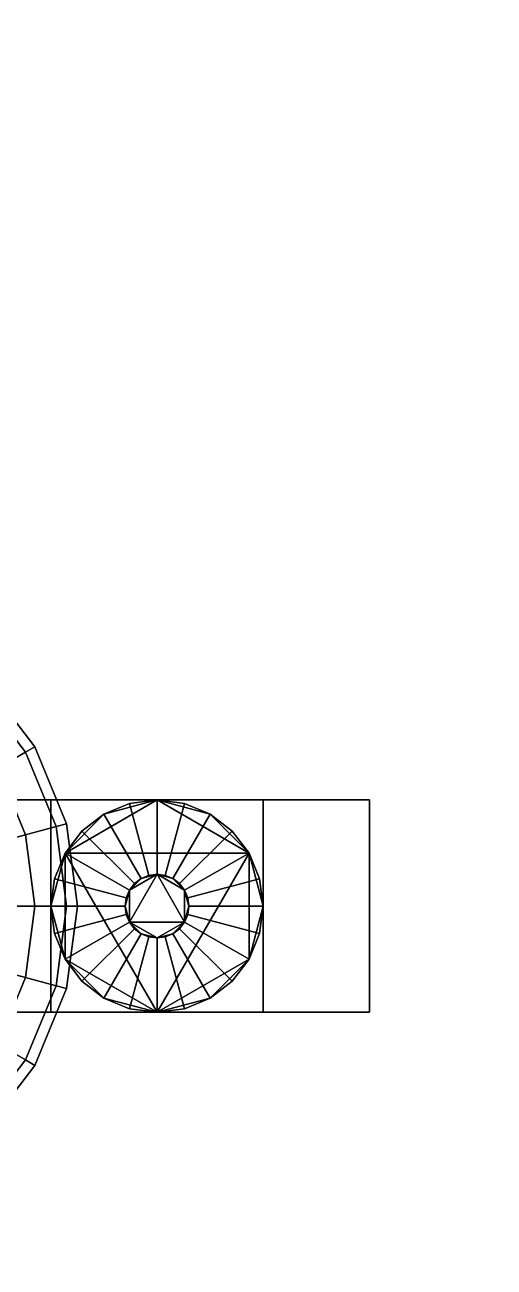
# Model space of a CAD drawing. Header units: metres. Extents: x -80 to 80, y -80 to 80.
# Drawn here: x 10.02 to 27.7, y -13.6 to 33.2 of the extents above; entities that cross this region are included whole.
import ezdxf

# ---------------------------------------------------------------- set-up
doc = ezdxf.new("R2010")
doc.units = ezdxf.units.M
for name, color, linetype in [('ARM_BASE', 3, 'Continuous'), ('ARM_GRIPPER', 6, 'Continuous'), ('ARM_JOINT', 5, 'Continuous')]:
    doc.layers.add(name, color=color, linetype=linetype)

msp = doc.modelspace()

# ---------------------------------------------------------------- linework, layer by layer
at = {"layer": 'ARM_BASE'}
for points in [[(-80, -80), (-80, 80), (80, 80), (80, -80)], [(-80, -80, 90), (80, -80, 90), (80, 80, 90), (-80, 80, 90)]]:
    msp.add_3dface(points, dxfattribs=at)
at = {"layer": 'ARM_GRIPPER'}
for points in [[(-23, -4, 590), (-23, 4, 590), (23, 4, 590), (23, -4, 590)], [(-23, 4, 590), (-23, 4, 598), (23, 4, 598), (23, 4, 590)], [(-23, -4, 598), (23, -4, 598), (23, 4, 598), (-23, 4, 598)], [(11, -4, 598), (11, 4, 598), (19, 4, 598), (19, -4, 598)], [(11, 4, 598), (11, 4, 638), (19, 4, 638), (19, 4, 598)], [(11, -4, 598), (11, -4, 638), (11, 4, 638), (11, 4, 598)], [(11, -4, 638), (19, -4, 638), (19, 4, 638), (11, 4, 638)], [(11.536, 2, 638), (13, 3.464, 638), (15, 4, 638)], [(11.536, 2, 638), (15, 4, 638), (18.464, 2, 638)], [(13, 3.464, 638), (13.965, 3.864, 638), (15, 4, 638)], [(13.965, 3.864, 638), (13, 3.464, 638), (14.4, 1.039, 653), (14.689, 1.159, 653)], [(15, 4, 638), (13.965, 3.864, 638), (14.689, 1.159, 653), (15, 1.2, 653)], [(15, 4, 638), (16.035, 3.864, 638), (17, 3.464, 638)], [(15, 4, 638), (17, 3.464, 638), (18.464, 2, 638)], [(16.035, 3.864, 638), (15, 4, 638), (15, 1.2, 653), (15.311, 1.159, 653)], [(17, 3.464, 638), (16.035, 3.864, 638), (15.311, 1.159, 653), (15.6, 1.039, 653)], [(19, -4, 598), (19, 4, 598), (19, 4, 638), (19, -4, 638)], [(23, -4, 590), (23, 4, 590), (23, 4, 598), (23, -4, 598)], [(11.536, 2, 638), (12.172, 2.828, 638), (13, 3.464, 638)], [(13, 3.464, 638), (12.172, 2.828, 638), (14.151, 0.849, 653), (14.4, 1.039, 653)], [(17.828, 2.828, 638), (17, 3.464, 638), (15.6, 1.039, 653), (15.849, 0.849, 653)], [(17, 3.464, 638), (17.828, 2.828, 638), (18.464, 2, 638)], [(12.172, 2.828, 638), (11.536, 2, 638), (13.961, 0.6, 653), (14.151, 0.849, 653)], [(18.464, 2, 638), (17.828, 2.828, 638), (15.849, 0.849, 653), (16.039, 0.6, 653)], [(11, 0, 638), (11.136, 1.035, 638), (11.536, 2, 638)], [(11.536, -2, 638), (11, 0, 638), (11.536, 2, 638)], [(11.536, 2, 638), (11.136, 1.035, 638), (13.841, 0.311, 653), (13.961, 0.6, 653)], [(15, -4, 638), (11.536, -2, 638), (11.536, 2, 638)], [(18.464, 2, 638), (15, -4, 638), (11.536, 2, 638)], [(18.464, 2, 638), (18.464, -2, 638), (15, -4, 638)], [(18.864, 1.035, 638), (18.464, 2, 638), (16.039, 0.6, 653), (16.159, 0.311, 653)], [(18.464, 2, 638), (18.864, 1.035, 638), (19, 0, 638)], [(18.464, 2, 638), (19, 0, 638), (18.464, -2, 638)], [(11.136, 1.035, 638), (11, 0, 638), (13.8, 0, 653), (13.841, 0.311, 653)], [(15, 1.2, 653), (14.4, 1.039, 653), (13.961, 0.6, 653)], [(15, 1.2, 653), (13.961, 0.6, 653), (13.961, -0.6, 653)], [(16.039, -0.6, 653), (15, 1.2, 653), (13.961, -0.6, 653)], [(14.4, 1.039, 653), (14.151, 0.849, 653), (13.961, 0.6, 653)], [(15, 1.2, 653), (14.689, 1.159, 653), (14.4, 1.039, 653)], [(15.6, 1.039, 653), (15.311, 1.159, 653), (15, 1.2, 653)], [(16.039, 0.6, 653), (15.6, 1.039, 653), (15, 1.2, 653)], [(16.039, -0.6, 653), (16.039, 0.6, 653), (15, 1.2, 653)], [(16.039, 0.6, 653), (15.849, 0.849, 653), (15.6, 1.039, 653)], [(19, 0, 638), (18.864, 1.035, 638), (16.159, 0.311, 653), (16.2, 0, 653)], [(13.961, 0.6, 653), (13.841, 0.311, 653), (13.8, 0, 653)], [(13.961, 0.6, 653), (13.8, 0, 653), (13.961, -0.6, 653)], [(16.2, 0, 653), (16.159, 0.311, 653), (16.039, 0.6, 653)], [(16.039, -0.6, 653), (16.2, 0, 653), (16.039, 0.6, 653)], [(16.039, -0.6, 653), (16.159, -0.311, 653), (16.2, 0, 653)], [(18.864, -1.035, 638), (19, 0, 638), (16.2, 0, 653), (16.159, -0.311, 653)], [(19, 0, 638), (18.864, -1.035, 638), (18.464, -2, 638)], [(11.536, -2, 638), (11.136, -1.035, 638), (11, 0, 638)], [(11, 0, 638), (11.136, -1.035, 638), (13.841, -0.311, 653), (13.8, 0, 653)], [(11.136, -1.035, 638), (11.536, -2, 638), (13.961, -0.6, 653), (13.841, -0.311, 653)], [(13.8, 0, 653), (13.841, -0.311, 653), (13.961, -0.6, 653)], [(18.464, -2, 638), (18.864, -1.035, 638), (16.159, -0.311, 653), (16.039, -0.6, 653)], [(11.536, -2, 638), (12.172, -2.828, 638), (14.151, -0.849, 653), (13.961, -0.6, 653)], [(12.172, -2.828, 638), (13, -3.464, 638), (14.4, -1.039, 653), (14.151, -0.849, 653)], [(13.961, -0.6, 653), (14.151, -0.849, 653), (14.4, -1.039, 653)], [(13.961, -0.6, 653), (14.4, -1.039, 653), (15, -1.2, 653)], [(13.961, -0.6, 653), (15, -1.2, 653), (16.039, -0.6, 653)], [(15, -1.2, 653), (15.6, -1.039, 653), (16.039, -0.6, 653)], [(15.6, -1.039, 653), (15.849, -0.849, 653), (16.039, -0.6, 653)], [(17, -3.464, 638), (17.828, -2.828, 638), (15.849, -0.849, 653), (15.6, -1.039, 653)], [(17.828, -2.828, 638), (18.464, -2, 638), (16.039, -0.6, 653), (15.849, -0.849, 653)], [(13, -3.464, 638), (13.965, -3.864, 638), (14.689, -1.159, 653), (14.4, -1.039, 653)], [(13.965, -3.864, 638), (15, -4, 638), (15, -1.2, 653), (14.689, -1.159, 653)], [(14.4, -1.039, 653), (14.689, -1.159, 653), (15, -1.2, 653)], [(15, -1.2, 653), (15.311, -1.159, 653), (15.6, -1.039, 653)], [(15, -4, 638), (16.035, -3.864, 638), (15.311, -1.159, 653), (15, -1.2, 653)], [(16.035, -3.864, 638), (17, -3.464, 638), (15.6, -1.039, 653), (15.311, -1.159, 653)], [(13, -3.464, 638), (12.172, -2.828, 638), (11.536, -2, 638)], [(15, -4, 638), (13, -3.464, 638), (11.536, -2, 638)], [(18.464, -2, 638), (17, -3.464, 638), (15, -4, 638)], [(18.464, -2, 638), (17.828, -2.828, 638), (17, -3.464, 638)], [(15, -4, 638), (13.965, -3.864, 638), (13, -3.464, 638)], [(17, -3.464, 638), (16.035, -3.864, 638), (15, -4, 638)], [(-23, -4, 590), (23, -4, 590), (23, -4, 598), (-23, -4, 598)], [(11, -4, 598), (19, -4, 598), (19, -4, 638), (11, -4, 638)]]:
    msp.add_3dface(points, dxfattribs=at)
at = {"layer": 'ARM_JOINT'}
for points in [[(10.038, 5.796, 86.894), (8.196, 8.196, 86.894), (8.485, 8.485, 90), (10.392, 6, 90)], [(10.392, 6, 90), (8.485, 8.485, 90), (8.196, 8.196, 93.106), (10.038, 5.796, 93.106)], [(10.038, 5.796, 226.894), (8.196, 8.196, 226.894), (8.485, 8.485, 230), (10.392, 6, 230)], [(10.392, 6, 230), (8.485, 8.485, 230), (8.196, 8.196, 233.106), (10.038, 5.796, 233.106)], [(10.038, 5.796, 346.894), (8.196, 8.196, 346.894), (8.485, 8.485, 350), (10.392, 6, 350)], [(10.392, 6, 350), (8.485, 8.485, 350), (8.196, 8.196, 353.106), (10.038, 5.796, 353.106)], [(10.038, 5.796, 446.894), (8.196, 8.196, 446.894), (8.485, 8.485, 450), (10.392, 6, 450)], [(10.392, 6, 450), (8.485, 8.485, 450), (8.196, 8.196, 453.106), (10.038, 5.796, 453.106)], [(10.038, 5.796, 526.894), (8.196, 8.196, 526.894), (8.485, 8.485, 530), (10.392, 6, 530)], [(10.392, 6, 530), (8.485, 8.485, 530), (8.196, 8.196, 533.106), (10.038, 5.796, 533.106)], [(9, 5.196, 84), (7.348, 7.348, 84), (8.196, 8.196, 86.894), (10.038, 5.796, 86.894)], [(10.038, 5.796, 93.106), (8.196, 8.196, 93.106), (7.348, 7.348, 96), (9, 5.196, 96)], [(9, 5.196, 224), (7.348, 7.348, 224), (8.196, 8.196, 226.894), (10.038, 5.796, 226.894)], [(10.038, 5.796, 233.106), (8.196, 8.196, 233.106), (7.348, 7.348, 236), (9, 5.196, 236)], [(9, 5.196, 344), (7.348, 7.348, 344), (8.196, 8.196, 346.894), (10.038, 5.796, 346.894)], [(10.038, 5.796, 353.106), (8.196, 8.196, 353.106), (7.348, 7.348, 356), (9, 5.196, 356)], [(9, 5.196, 444), (7.348, 7.348, 444), (8.196, 8.196, 446.894), (10.038, 5.796, 446.894)], [(10.038, 5.796, 453.106), (8.196, 8.196, 453.106), (7.348, 7.348, 456), (9, 5.196, 456)], [(9, 5.196, 524), (7.348, 7.348, 524), (8.196, 8.196, 526.894), (10.038, 5.796, 526.894)], [(10.038, 5.796, 533.106), (8.196, 8.196, 533.106), (7.348, 7.348, 536), (9, 5.196, 536)], [(10.038, 2.69, 84), (9, 5.196, 84), (10.038, 5.796, 86.894), (11.196, 3, 86.894)], [(11.196, 3, 93.106), (10.038, 5.796, 93.106), (9, 5.196, 96), (10.038, 2.69, 96)], [(10.038, 2.69, 224), (9, 5.196, 224), (10.038, 5.796, 226.894), (11.196, 3, 226.894)], [(11.196, 3, 233.106), (10.038, 5.796, 233.106), (9, 5.196, 236), (10.038, 2.69, 236)], [(10.038, 2.69, 344), (9, 5.196, 344), (10.038, 5.796, 346.894), (11.196, 3, 346.894)], [(11.196, 3, 353.106), (10.038, 5.796, 353.106), (9, 5.196, 356), (10.038, 2.69, 356)], [(10.038, 2.69, 444), (9, 5.196, 444), (10.038, 5.796, 446.894), (11.196, 3, 446.894)], [(11.196, 3, 453.106), (10.038, 5.796, 453.106), (9, 5.196, 456), (10.038, 2.69, 456)], [(10.038, 2.69, 524), (9, 5.196, 524), (10.038, 5.796, 526.894), (11.196, 3, 526.894)], [(11.196, 3, 533.106), (10.038, 5.796, 533.106), (9, 5.196, 536), (10.038, 2.69, 536)], [(11.196, 3, 86.894), (10.038, 5.796, 86.894), (10.392, 6, 90), (11.591, 3.106, 90)], [(11.591, 3.106, 90), (10.392, 6, 90), (10.038, 5.796, 93.106), (11.196, 3, 93.106)], [(11.196, 3, 226.894), (10.038, 5.796, 226.894), (10.392, 6, 230), (11.591, 3.106, 230)], [(11.591, 3.106, 230), (10.392, 6, 230), (10.038, 5.796, 233.106), (11.196, 3, 233.106)], [(11.196, 3, 346.894), (10.038, 5.796, 346.894), (10.392, 6, 350), (11.591, 3.106, 350)], [(11.591, 3.106, 350), (10.392, 6, 350), (10.038, 5.796, 353.106), (11.196, 3, 353.106)], [(11.196, 3, 446.894), (10.038, 5.796, 446.894), (10.392, 6, 450), (11.591, 3.106, 450)], [(11.591, 3.106, 450), (10.392, 6, 450), (10.038, 5.796, 453.106), (11.196, 3, 453.106)], [(11.196, 3, 526.894), (10.038, 5.796, 526.894), (10.392, 6, 530), (11.591, 3.106, 530)], [(11.591, 3.106, 530), (10.392, 6, 530), (10.038, 5.796, 533.106), (11.196, 3, 533.106)], [(8.196, 2.196, 81.515), (7.348, 4.243, 81.515), (9, 5.196, 84), (10.038, 2.69, 84)], [(10.038, 2.69, 96), (9, 5.196, 96), (7.348, 4.243, 98.485), (8.196, 2.196, 98.485)], [(8.196, 2.196, 221.515), (7.348, 4.243, 221.515), (9, 5.196, 224), (10.038, 2.69, 224)], [(10.038, 2.69, 236), (9, 5.196, 236), (7.348, 4.243, 238.485), (8.196, 2.196, 238.485)], [(8.196, 2.196, 341.515), (7.348, 4.243, 341.515), (9, 5.196, 344), (10.038, 2.69, 344)], [(10.038, 2.69, 356), (9, 5.196, 356), (7.348, 4.243, 358.485), (8.196, 2.196, 358.485)], [(8.196, 2.196, 441.515), (7.348, 4.243, 441.515), (9, 5.196, 444), (10.038, 2.69, 444)], [(10.038, 2.69, 456), (9, 5.196, 456), (7.348, 4.243, 458.485), (8.196, 2.196, 458.485)], [(8.196, 2.196, 521.515), (7.348, 4.243, 521.515), (9, 5.196, 524), (10.038, 2.69, 524)], [(10.038, 2.69, 536), (9, 5.196, 536), (7.348, 4.243, 538.485), (8.196, 2.196, 538.485)], [(10.392, 0, 84), (10.038, 2.69, 84), (11.196, 3, 86.894), (11.591, 0, 86.894)], [(11.591, 0, 93.106), (11.196, 3, 93.106), (10.038, 2.69, 96), (10.392, 0, 96)], [(10.392, 0, 224), (10.038, 2.69, 224), (11.196, 3, 226.894), (11.591, 0, 226.894)], [(11.591, 0, 233.106), (11.196, 3, 233.106), (10.038, 2.69, 236), (10.392, 0, 236)], [(10.392, 0, 344), (10.038, 2.69, 344), (11.196, 3, 346.894), (11.591, 0, 346.894)], [(11.591, 0, 353.106), (11.196, 3, 353.106), (10.038, 2.69, 356), (10.392, 0, 356)], [(10.392, 0, 444), (10.038, 2.69, 444), (11.196, 3, 446.894), (11.591, 0, 446.894)], [(11.591, 0, 453.106), (11.196, 3, 453.106), (10.038, 2.69, 456), (10.392, 0, 456)], [(10.392, 0, 524), (10.038, 2.69, 524), (11.196, 3, 526.894), (11.591, 0, 526.894)], [(11.591, 0, 533.106), (11.196, 3, 533.106), (10.038, 2.69, 536), (10.392, 0, 536)], [(11.591, 0, 86.894), (11.196, 3, 86.894), (11.591, 3.106, 90), (12, 0, 90)], [(12, 0, 90), (11.591, 3.106, 90), (11.196, 3, 93.106), (11.591, 0, 93.106)], [(11.591, 0, 226.894), (11.196, 3, 226.894), (11.591, 3.106, 230), (12, 0, 230)], [(12, 0, 230), (11.591, 3.106, 230), (11.196, 3, 233.106), (11.591, 0, 233.106)], [(11.591, 0, 346.894), (11.196, 3, 346.894), (11.591, 3.106, 350), (12, 0, 350)], [(12, 0, 350), (11.591, 3.106, 350), (11.196, 3, 353.106), (11.591, 0, 353.106)], [(11.591, 0, 446.894), (11.196, 3, 446.894), (11.591, 3.106, 450), (12, 0, 450)], [(12, 0, 450), (11.591, 3.106, 450), (11.196, 3, 453.106), (11.591, 0, 453.106)], [(11.591, 0, 526.894), (11.196, 3, 526.894), (11.591, 3.106, 530), (12, 0, 530)], [(12, 0, 530), (11.591, 3.106, 530), (11.196, 3, 533.106), (11.591, 0, 533.106)], [(8.485, 0, 81.515), (8.196, 2.196, 81.515), (10.038, 2.69, 84), (10.392, 0, 84)], [(10.392, 0, 96), (10.038, 2.69, 96), (8.196, 2.196, 98.485), (8.485, 0, 98.485)], [(8.485, 0, 221.515), (8.196, 2.196, 221.515), (10.038, 2.69, 224), (10.392, 0, 224)], [(10.392, 0, 236), (10.038, 2.69, 236), (8.196, 2.196, 238.485), (8.485, 0, 238.485)], [(8.485, 0, 341.515), (8.196, 2.196, 341.515), (10.038, 2.69, 344), (10.392, 0, 344)], [(10.392, 0, 356), (10.038, 2.69, 356), (8.196, 2.196, 358.485), (8.485, 0, 358.485)], [(8.485, 0, 441.515), (8.196, 2.196, 441.515), (10.038, 2.69, 444), (10.392, 0, 444)], [(10.392, 0, 456), (10.038, 2.69, 456), (8.196, 2.196, 458.485), (8.485, 0, 458.485)], [(8.485, 0, 521.515), (8.196, 2.196, 521.515), (10.038, 2.69, 524), (10.392, 0, 524)], [(10.392, 0, 536), (10.038, 2.69, 536), (8.196, 2.196, 538.485), (8.485, 0, 538.485)], [(8.196, -2.196, 81.515), (8.485, 0, 81.515), (10.392, 0, 84), (10.038, -2.69, 84)], [(10.038, -2.69, 96), (10.392, 0, 96), (8.485, 0, 98.485), (8.196, -2.196, 98.485)], [(8.196, -2.196, 221.515), (8.485, 0, 221.515), (10.392, 0, 224), (10.038, -2.69, 224)], [(10.038, -2.69, 236), (10.392, 0, 236), (8.485, 0, 238.485), (8.196, -2.196, 238.485)], [(8.196, -2.196, 341.515), (8.485, 0, 341.515), (10.392, 0, 344), (10.038, -2.69, 344)], [(10.038, -2.69, 356), (10.392, 0, 356), (8.485, 0, 358.485), (8.196, -2.196, 358.485)], [(8.196, -2.196, 441.515), (8.485, 0, 441.515), (10.392, 0, 444), (10.038, -2.69, 444)], [(10.038, -2.69, 456), (10.392, 0, 456), (8.485, 0, 458.485), (8.196, -2.196, 458.485)], [(8.196, -2.196, 521.515), (8.485, 0, 521.515), (10.392, 0, 524), (10.038, -2.69, 524)], [(10.038, -2.69, 536), (10.392, 0, 536), (8.485, 0, 538.485), (8.196, -2.196, 538.485)], [(10.038, -2.69, 84), (10.392, 0, 84), (11.591, 0, 86.894), (11.196, -3, 86.894)], [(11.196, -3, 93.106), (11.591, 0, 93.106), (10.392, 0, 96), (10.038, -2.69, 96)], [(10.038, -2.69, 224), (10.392, 0, 224), (11.591, 0, 226.894), (11.196, -3, 226.894)], [(11.196, -3, 233.106), (11.591, 0, 233.106), (10.392, 0, 236), (10.038, -2.69, 236)], [(10.038, -2.69, 344), (10.392, 0, 344), (11.591, 0, 346.894), (11.196, -3, 346.894)], [(11.196, -3, 353.106), (11.591, 0, 353.106), (10.392, 0, 356), (10.038, -2.69, 356)], [(10.038, -2.69, 444), (10.392, 0, 444), (11.591, 0, 446.894), (11.196, -3, 446.894)], [(11.196, -3, 453.106), (11.591, 0, 453.106), (10.392, 0, 456), (10.038, -2.69, 456)], [(10.038, -2.69, 524), (10.392, 0, 524), (11.591, 0, 526.894), (11.196, -3, 526.894)], [(11.196, -3, 533.106), (11.591, 0, 533.106), (10.392, 0, 536), (10.038, -2.69, 536)], [(11.196, -3, 86.894), (11.591, 0, 86.894), (12, 0, 90), (11.591, -3.106, 90)], [(11.591, -3.106, 90), (12, 0, 90), (11.591, 0, 93.106), (11.196, -3, 93.106)], [(11.196, -3, 226.894), (11.591, 0, 226.894), (12, 0, 230), (11.591, -3.106, 230)], [(11.591, -3.106, 230), (12, 0, 230), (11.591, 0, 233.106), (11.196, -3, 233.106)], [(11.196, -3, 346.894), (11.591, 0, 346.894), (12, 0, 350), (11.591, -3.106, 350)], [(11.591, -3.106, 350), (12, 0, 350), (11.591, 0, 353.106), (11.196, -3, 353.106)], [(11.196, -3, 446.894), (11.591, 0, 446.894), (12, 0, 450), (11.591, -3.106, 450)], [(11.591, -3.106, 450), (12, 0, 450), (11.591, 0, 453.106), (11.196, -3, 453.106)], [(11.196, -3, 526.894), (11.591, 0, 526.894), (12, 0, 530), (11.591, -3.106, 530)], [(11.591, -3.106, 530), (12, 0, 530), (11.591, 0, 533.106), (11.196, -3, 533.106)], [(7.348, -4.243, 81.515), (8.196, -2.196, 81.515), (10.038, -2.69, 84), (9, -5.196, 84)], [(9, -5.196, 96), (10.038, -2.69, 96), (8.196, -2.196, 98.485), (7.348, -4.243, 98.485)], [(7.348, -4.243, 221.515), (8.196, -2.196, 221.515), (10.038, -2.69, 224), (9, -5.196, 224)], [(9, -5.196, 236), (10.038, -2.69, 236), (8.196, -2.196, 238.485), (7.348, -4.243, 238.485)], [(7.348, -4.243, 341.515), (8.196, -2.196, 341.515), (10.038, -2.69, 344), (9, -5.196, 344)], [(9, -5.196, 356), (10.038, -2.69, 356), (8.196, -2.196, 358.485), (7.348, -4.243, 358.485)], [(7.348, -4.243, 441.515), (8.196, -2.196, 441.515), (10.038, -2.69, 444), (9, -5.196, 444)], [(9, -5.196, 456), (10.038, -2.69, 456), (8.196, -2.196, 458.485), (7.348, -4.243, 458.485)], [(7.348, -4.243, 521.515), (8.196, -2.196, 521.515), (10.038, -2.69, 524), (9, -5.196, 524)], [(9, -5.196, 536), (10.038, -2.69, 536), (8.196, -2.196, 538.485), (7.348, -4.243, 538.485)], [(9, -5.196, 84), (10.038, -2.69, 84), (11.196, -3, 86.894), (10.038, -5.796, 86.894)], [(10.038, -5.796, 93.106), (11.196, -3, 93.106), (10.038, -2.69, 96), (9, -5.196, 96)], [(9, -5.196, 224), (10.038, -2.69, 224), (11.196, -3, 226.894), (10.038, -5.796, 226.894)], [(10.038, -5.796, 233.106), (11.196, -3, 233.106), (10.038, -2.69, 236), (9, -5.196, 236)], [(9, -5.196, 344), (10.038, -2.69, 344), (11.196, -3, 346.894), (10.038, -5.796, 346.894)], [(10.038, -5.796, 353.106), (11.196, -3, 353.106), (10.038, -2.69, 356), (9, -5.196, 356)], [(9, -5.196, 444), (10.038, -2.69, 444), (11.196, -3, 446.894), (10.038, -5.796, 446.894)], [(10.038, -5.796, 453.106), (11.196, -3, 453.106), (10.038, -2.69, 456), (9, -5.196, 456)], [(9, -5.196, 524), (10.038, -2.69, 524), (11.196, -3, 526.894), (10.038, -5.796, 526.894)], [(10.038, -5.796, 533.106), (11.196, -3, 533.106), (10.038, -2.69, 536), (9, -5.196, 536)], [(10.038, -5.796, 86.894), (11.196, -3, 86.894), (11.591, -3.106, 90), (10.392, -6, 90)], [(10.392, -6, 90), (11.591, -3.106, 90), (11.196, -3, 93.106), (10.038, -5.796, 93.106)], [(10.038, -5.796, 226.894), (11.196, -3, 226.894), (11.591, -3.106, 230), (10.392, -6, 230)], [(10.392, -6, 230), (11.591, -3.106, 230), (11.196, -3, 233.106), (10.038, -5.796, 233.106)], [(10.038, -5.796, 346.894), (11.196, -3, 346.894), (11.591, -3.106, 350), (10.392, -6, 350)], [(10.392, -6, 350), (11.591, -3.106, 350), (11.196, -3, 353.106), (10.038, -5.796, 353.106)], [(10.038, -5.796, 446.894), (11.196, -3, 446.894), (11.591, -3.106, 450), (10.392, -6, 450)], [(10.392, -6, 450), (11.591, -3.106, 450), (11.196, -3, 453.106), (10.038, -5.796, 453.106)], [(10.038, -5.796, 526.894), (11.196, -3, 526.894), (11.591, -3.106, 530), (10.392, -6, 530)], [(10.392, -6, 530), (11.591, -3.106, 530), (11.196, -3, 533.106), (10.038, -5.796, 533.106)], [(7.348, -7.348, 84), (9, -5.196, 84), (10.038, -5.796, 86.894), (8.196, -8.196, 86.894)], [(8.196, -8.196, 93.106), (10.038, -5.796, 93.106), (9, -5.196, 96), (7.348, -7.348, 96)], [(7.348, -7.348, 224), (9, -5.196, 224), (10.038, -5.796, 226.894), (8.196, -8.196, 226.894)], [(8.196, -8.196, 233.106), (10.038, -5.796, 233.106), (9, -5.196, 236), (7.348, -7.348, 236)], [(7.348, -7.348, 344), (9, -5.196, 344), (10.038, -5.796, 346.894), (8.196, -8.196, 346.894)], [(8.196, -8.196, 353.106), (10.038, -5.796, 353.106), (9, -5.196, 356), (7.348, -7.348, 356)], [(7.348, -7.348, 444), (9, -5.196, 444), (10.038, -5.796, 446.894), (8.196, -8.196, 446.894)], [(8.196, -8.196, 453.106), (10.038, -5.796, 453.106), (9, -5.196, 456), (7.348, -7.348, 456)], [(7.348, -7.348, 524), (9, -5.196, 524), (10.038, -5.796, 526.894), (8.196, -8.196, 526.894)], [(8.196, -8.196, 533.106), (10.038, -5.796, 533.106), (9, -5.196, 536), (7.348, -7.348, 536)], [(8.196, -8.196, 86.894), (10.038, -5.796, 86.894), (10.392, -6, 90), (8.485, -8.485, 90)], [(8.485, -8.485, 90), (10.392, -6, 90), (10.038, -5.796, 93.106), (8.196, -8.196, 93.106)], [(8.196, -8.196, 226.894), (10.038, -5.796, 226.894), (10.392, -6, 230), (8.485, -8.485, 230)], [(8.485, -8.485, 230), (10.392, -6, 230), (10.038, -5.796, 233.106), (8.196, -8.196, 233.106)], [(8.196, -8.196, 346.894), (10.038, -5.796, 346.894), (10.392, -6, 350), (8.485, -8.485, 350)], [(8.485, -8.485, 350), (10.392, -6, 350), (10.038, -5.796, 353.106), (8.196, -8.196, 353.106)], [(8.196, -8.196, 446.894), (10.038, -5.796, 446.894), (10.392, -6, 450), (8.485, -8.485, 450)], [(8.485, -8.485, 450), (10.392, -6, 450), (10.038, -5.796, 453.106), (8.196, -8.196, 453.106)], [(8.196, -8.196, 526.894), (10.038, -5.796, 526.894), (10.392, -6, 530), (8.485, -8.485, 530)], [(8.485, -8.485, 530), (10.392, -6, 530), (10.038, -5.796, 533.106), (8.196, -8.196, 533.106)]]:
    msp.add_3dface(points, dxfattribs=at)

doc.saveas('drawing.dxf')
